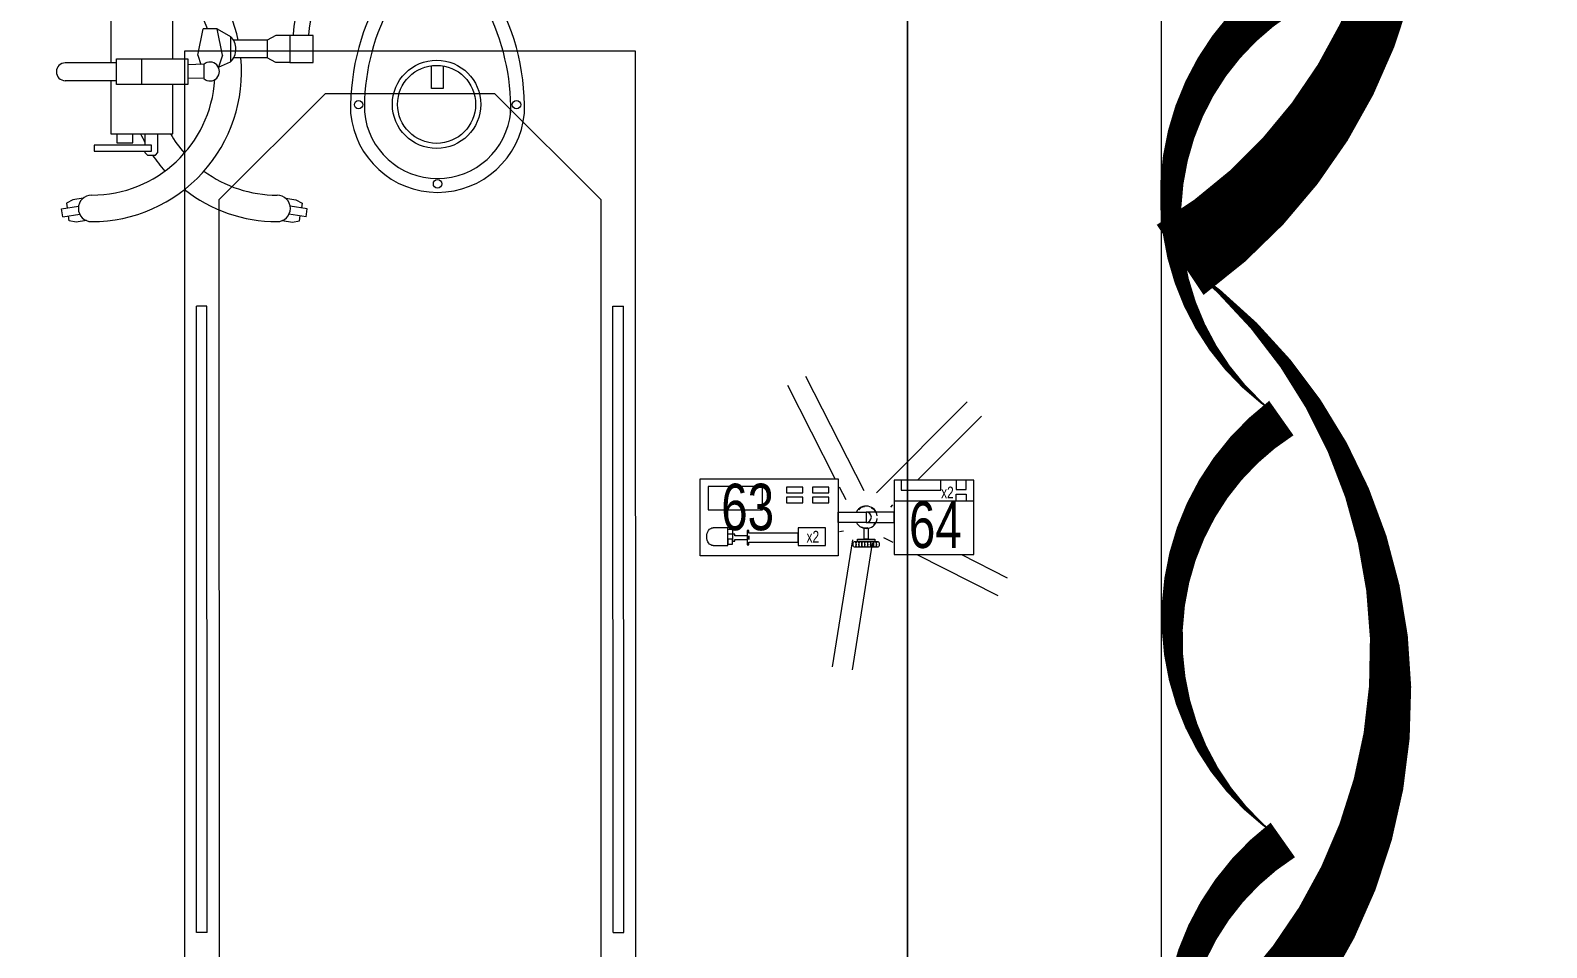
# Model space of a CAD drawing. Header units: metres. Extents: x 75097 to 220695, y -1557923 to -1361206.
# Drawn here: x 110130 to 112987, y -1460090 to -1458362 of the extents above; entities that cross this region are included whole.
import ezdxf

# ---------------------------------------------------------------- set-up
doc = ezdxf.new("R2010")
doc.units = ezdxf.units.M
doc.layers.get('0').update_dxf_attribs({"lineweight": 0})
for name, color, linetype, lineweight in [('A-100 - Copy$0$Medical Equipment and Furniture', 8, 'Continuous', 0), ('A-100 - Copy$0$Medical Equipment and Furniture1', 8, 'Continuous', 5), ('A-100 - Copy$0$Medical Equipment and Furniture2', 8, 'Continuous', 13)]:
    doc.layers.add(name, color=color, linetype=linetype, lineweight=lineweight)
doc.layers.add('E-POWR', color=7, linetype='Continuous', lineweight=9, true_color=0x4e7e3e)
doc.layers.add('REV 01', color=7, linetype='Continuous', lineweight=0, true_color=0xe41b4d)
doc.styles.add('A-100 - Copy$0$X3G_ENTITY_257CFD', font='swisscl.ttf', dxfattribs={"height": 200})

# ---------------------------------------------------------------- blocks, each defined once
blk = doc.blocks.new('A-100 - Copy$0$HF16786E-P')
at = {"layer": 'A-100 - Copy$0$Medical Equipment and Furniture1'}
for p, q in [((0, 0.425), (-2.14, 0.425)), ((-2.14, 0.425), (-2.14, -0.425)), ((-0.48, 0.4025), (-1.66, 0.4025)), ((-1.66, 0.3825), (-1.66, 0.4025)), ((-0.48, 0.3825), (-0.48, 0.4025)), ((-0.48, 0.3825), (-1.66, 0.3825)), ((-1.86, 0.36), (-2.06, 0.16)), ((-0.28, 0.36), (-1.86, 0.36)), ((-2.06, 0.16), (-2.06, -0.16)), ((-2.06, -0.16), (-1.86, -0.36)), ((-1.86, -0.36), (-0.28, -0.36)), ((-0.48, -0.3825), (-1.66, -0.3825)), ((-1.66, -0.3825), (-1.66, -0.4025)), ((-0.48, -0.3825), (-0.48, -0.4025)), ((-2.14, -0.425), (0, -0.425)), ((-0.48, -0.4025), (-1.66, -0.4025))]:
    blk.add_line(p, q, dxfattribs=at)
for points in [[(-0.48, 0.3825), (-0.48, 0.3825), (-0.48, 0.3825), (-0.48, 0.3825), (-0.48, 0.3825), (-0.48, 0.3825), (-0.48, 0.3825), (-0.48, 0.3825), (-0.48, 0.3825), (-0.48, 0.3825), (-0.48, 0.3825), (-0.48, 0.3825), (-0.48, 0.3825), (-0.48, 0.3825), (-0.48, 0.3825), (-0.48, 0.3825), (-0.48, 0.3825), (-0.48, 0.3825), (-0.48, 0.3825), (-0.48, 0.3825), (-0.48, 0.3825), (-0.48, 0.3825), (-0.48, 0.3825), (-0.48, 0.3825), (-0.48, 0.3825), (-0.48, 0.3825), (-0.48, 0.3825), (-0.48, 0.3825), (-0.48, 0.3825), (-0.48, 0.3825), (-0.48, 0.3825), (-0.48, 0.3825), (-0.48, 0.3825), (-0.48, 0.3825), (-0.48, 0.3825), (-0.48, 0.3825), (-0.48, 0.3825), (-0.48, 0.3825), (-0.48, 0.3825), (-0.48, 0.3825), (-0.48, 0.3825), (-0.48, 0.3825), (-0.48, 0.3825), (-0.48, 0.3825), (-0.48, 0.3825), (-0.48, 0.3825), (-0.48, 0.3825), (-0.48, 0.3825), (-0.48, 0.3825), (-0.48, 0.3825), (-0.48, 0.3825), (-0.48, 0.3825), (-0.48, 0.3825), (-0.48, 0.3825), (-0.48, 0.3825), (-0.48, 0.3825), (-0.48, 0.3825), (-0.48, 0.3825), (-0.48, 0.3825), (-0.48, 0.3825), (-0.48, 0.3825), (-0.48, 0.3825), (-0.48, 0.3825), (-0.48, 0.3825), (-0.48, 0.3825), (-0.48, 0.3825), (-0.48, 0.3825), (-0.48, 0.3825), (-0.48, 0.3825), (-0.48, 0.3825), (-0.48, 0.3825), (-0.48, 0.3825), (-0.48, 0.3825), (-0.48, 0.3825), (-0.48, 0.3825), (-0.48, 0.3825), (-0.48, 0.3825), (-0.48, 0.3825), (-0.48, 0.3825), (-0.48, 0.3825), (-0.48, 0.3825), (-0.48, 0.3825), (-0.48, 0.3825), (-0.48, 0.3825), (-0.48, 0.3825), (-0.48, 0.3825), (-0.48, 0.3825), (-0.48, 0.3825), (-0.48, 0.3825), (-0.48, 0.3825), (-0.48, 0.3825), (-0.48, 0.3825), (-0.48, 0.3825), (-0.48, 0.3825), (-0.48, 0.3825), (-0.48, 0.3825), (-0.48, 0.3825), (-0.48, 0.3825), (-0.48, 0.3825), (-0.48, 0.3825), (-0.48, 0.3825), (-0.48, 0.3825), (-0.48, 0.3825), (-0.48, 0.3825), (-0.48, 0.3825), (-0.48, 0.3825), (-0.48, 0.3825), (-0.48, 0.3825), (-0.48, 0.3825), (-0.48, 0.3825), (-0.48, 0.3825), (-0.48, 0.3825), (-0.48, 0.3825), (-0.48, 0.3825), (-0.48, 0.3825), (-0.48, 0.3825), (-0.48, 0.3825), (-0.48, 0.3825), (-0.48, 0.3825), (-0.48, 0.3825), (-0.48, 0.3825), (-0.48, 0.3825), (-0.48, 0.3825), (-0.48, 0.3825), (-0.48, 0.3825), (-0.48, 0.3825), (-0.48, 0.3825), (-0.48, 0.3825), (-0.48, 0.3825), (-0.48, 0.3825), (-0.48, 0.3825), (-0.48, 0.3825), (-0.48, 0.3825), (-0.48, 0.3825), (-0.48, 0.3825), (-0.48, 0.3825), (-0.48, 0.3825), (-0.48, 0.3825), (-0.48, 0.3825), (-0.48, 0.3825), (-0.48, 0.3825), (-0.48, 0.3825), (-0.48, 0.3825), (-0.48, 0.3825), (-0.48, 0.3825), (-0.48, 0.3825), (-0.48, 0.3825), (-0.48, 0.3825), (-0.48, 0.3825), (-0.48, 0.3825), (-0.48, 0.3825), (-0.48, 0.3825), (-0.48, 0.3825), (-0.48, 0.3825), (-0.48, 0.3825), (-0.48, 0.3825), (-0.48, 0.3825), (-0.48, 0.3825), (-0.48, 0.3825), (-0.48, 0.3825), (-0.48, 0.3825), (-0.48, 0.3825), (-0.48, 0.3825), (-0.48, 0.3825), (-0.48, 0.3825), (-0.48, 0.3825), (-0.48, 0.3825), (-0.48, 0.3825), (-0.48, 0.3825), (-0.48, 0.3825), (-0.48, 0.3825), (-0.48, 0.3825), (-0.48, 0.3825), (-0.48, 0.3825), (-0.48, 0.3825), (-0.48, 0.3825), (-0.48, 0.3825), (-0.48, 0.3825), (-0.48, 0.3825), (-0.48, 0.3825), (-0.48, 0.3825), (-0.48, 0.3825), (-0.48, 0.3825), (-0.48, 0.3825), (-0.48, 0.3825), (-0.48, 0.3825), (-0.48, 0.3825), (-0.48, 0.3825), (-0.48, 0.3825), (-0.48, 0.3825), (-0.48, 0.3825), (-0.48, 0.3825), (-0.48, 0.3825), (-0.48, 0.3825), (-0.48, 0.3825), (-0.48, 0.3825), (-0.48, 0.3825), (-0.48, 0.3825), (-0.48, 0.3825), (-0.48, 0.3825), (-0.48, 0.3825), (-0.48, 0.3825), (-0.48, 0.3825), (-0.48, 0.3825), (-0.48, 0.3825), (-0.48, 0.3825), (-0.48, 0.3825), (-0.48, 0.3825), (-0.48, 0.3825), (-0.48, 0.3825), (-0.48, 0.3825), (-0.48, 0.3825), (-0.48, 0.3825), (-0.48, 0.3825), (-0.48, 0.3825), (-0.48, 0.3825), (-0.48, 0.3825), (-0.48, 0.3825), (-0.48, 0.3825)], [(-0.48, 0.3825), (-0.48, 0.3825), (-0.48, 0.3825), (-0.48, 0.3825), (-0.48, 0.3825), (-0.48, 0.3825), (-0.48, 0.3825), (-0.48, 0.3825), (-0.48, 0.3825), (-0.48, 0.3825), (-0.48, 0.3825), (-0.48, 0.3825), (-0.48, 0.3825), (-0.48, 0.3825), (-0.48, 0.3825), (-0.48, 0.3825), (-0.48, 0.3825), (-0.48, 0.3825), (-0.48, 0.3825), (-0.48, 0.3825), (-0.48, 0.3825), (-0.48, 0.3825), (-0.48, 0.3825), (-0.48, 0.3825), (-0.48, 0.3825), (-0.48, 0.3825), (-0.48, 0.3825), (-0.48, 0.3825), (-0.48, 0.3825), (-0.48, 0.3825), (-0.48, 0.3825), (-0.48, 0.3825), (-0.48, 0.3825), (-0.48, 0.3825), (-0.48, 0.3825), (-0.48, 0.3825), (-0.48, 0.3825), (-0.48, 0.3825), (-0.48, 0.3825), (-0.48, 0.3825), (-0.48, 0.3825), (-0.48, 0.3825), (-0.48, 0.3825), (-0.48, 0.3825), (-0.48, 0.3825), (-0.48, 0.3825), (-0.48, 0.3825), (-0.48, 0.3825), (-0.48, 0.3825), (-0.48, 0.3825), (-0.48, 0.3825), (-0.48, 0.3825), (-0.48, 0.3825), (-0.48, 0.3825), (-0.48, 0.3825), (-0.48, 0.3825), (-0.48, 0.3825), (-0.48, 0.3825), (-0.48, 0.3825), (-0.48, 0.3825), (-0.48, 0.3825), (-0.48, 0.3825), (-0.48, 0.3825), (-0.48, 0.3825), (-0.48, 0.3825), (-0.48, 0.3825), (-0.48, 0.3825), (-0.48, 0.3825), (-0.48, 0.3825), (-0.48, 0.3825), (-0.48, 0.3825), (-0.48, 0.3825), (-0.48, 0.3825), (-0.48, 0.3825), (-0.48, 0.3825), (-0.48, 0.3825), (-0.48, 0.3825), (-0.48, 0.3825), (-0.48, 0.3825), (-0.48, 0.3825), (-0.48, 0.3825), (-0.48, 0.3825), (-0.48, 0.3825), (-0.48, 0.3825), (-0.48, 0.3825), (-0.48, 0.3825), (-0.48, 0.3825), (-0.48, 0.3825), (-0.48, 0.3825), (-0.48, 0.3825), (-0.48, 0.3825), (-0.48, 0.3825), (-0.48, 0.3825), (-0.48, 0.3825), (-0.48, 0.3825), (-0.48, 0.3825), (-0.48, 0.3825), (-0.48, 0.3825), (-0.48, 0.3825), (-0.48, 0.3825), (-0.48, 0.3825), (-0.48, 0.3825), (-0.48, 0.3825), (-0.48, 0.3825), (-0.48, 0.3825), (-0.48, 0.3825), (-0.48, 0.3825), (-0.48, 0.3825), (-0.48, 0.3825), (-0.48, 0.3825), (-0.48, 0.3825), (-0.48, 0.3825), (-0.48, 0.3825), (-0.48, 0.3825), (-0.48, 0.3825), (-0.48, 0.3825), (-0.48, 0.3825), (-0.48, 0.3825), (-0.48, 0.3825), (-0.48, 0.3825), (-0.48, 0.3825), (-0.48, 0.3825), (-0.48, 0.3825), (-0.48, 0.3825), (-0.48, 0.3825), (-0.48, 0.3825), (-0.48, 0.3825), (-0.48, 0.3825), (-0.48, 0.3825), (-0.48, 0.3825), (-0.48, 0.3825), (-0.48, 0.3825), (-0.48, 0.3825), (-0.48, 0.3825), (-0.48, 0.3825), (-0.48, 0.3825), (-0.48, 0.3825), (-0.48, 0.3825), (-0.48, 0.3825), (-0.48, 0.3825), (-0.48, 0.3825), (-0.48, 0.3825), (-0.48, 0.3825), (-0.48, 0.3825), (-0.48, 0.3825), (-0.48, 0.3825), (-0.48, 0.3825), (-0.48, 0.3825), (-0.48, 0.3825), (-0.48, 0.3825), (-0.48, 0.3825), (-0.48, 0.3825), (-0.48, 0.3825), (-0.48, 0.3825), (-0.48, 0.3825), (-0.48, 0.3825), (-0.48, 0.3825), (-0.48, 0.3825), (-0.48, 0.3825), (-0.48, 0.3825), (-0.48, 0.3825), (-0.48, 0.3825), (-0.48, 0.3825), (-0.48, 0.3825), (-0.48, 0.3825), (-0.48, 0.3825), (-0.48, 0.3825), (-0.48, 0.3825), (-0.48, 0.3825), (-0.48, 0.3825), (-0.48, 0.3825), (-0.48, 0.3825), (-0.48, 0.3825), (-0.48, 0.3825), (-0.48, 0.3825), (-0.48, 0.3825), (-0.48, 0.3825), (-0.48, 0.3825), (-0.48, 0.3825), (-0.48, 0.3825), (-0.48, 0.3825), (-0.48, 0.3825), (-0.48, 0.3825), (-0.48, 0.3825), (-0.48, 0.3825), (-0.48, 0.3825), (-0.48, 0.3825), (-0.48, 0.3825), (-0.48, 0.3825), (-0.48, 0.3825), (-0.48, 0.3825), (-0.48, 0.3825), (-0.48, 0.3825), (-0.48, 0.3825), (-0.48, 0.3825), (-0.48, 0.3825), (-0.48, 0.3825), (-0.48, 0.3825), (-0.48, 0.3825), (-0.48, 0.3825), (-0.48, 0.3825), (-0.48, 0.3825), (-0.48, 0.3825), (-0.48, 0.3825), (-0.48, 0.3825), (-0.48, 0.3825), (-0.48, 0.3825), (-0.48, 0.3825), (-0.48, 0.3825), (-0.48, 0.3825), (-0.48, 0.3825), (-0.48, 0.3825), (-0.48, 0.3825), (-0.48, 0.3825)], [(-0.48, 0.3825), (-0.48, 0.3825), (-0.48, 0.3825), (-0.48, 0.3825), (-0.48, 0.3825), (-0.48, 0.3825), (-0.48, 0.3825), (-0.48, 0.3825), (-0.48, 0.3825), (-0.48, 0.3825), (-0.48, 0.3825), (-0.48, 0.3825), (-0.48, 0.3825), (-0.48, 0.3825), (-0.48, 0.3825), (-0.48, 0.3825), (-0.48, 0.3825), (-0.48, 0.3825), (-0.48, 0.3825), (-0.48, 0.3825), (-0.48, 0.3825), (-0.48, 0.3825), (-0.48, 0.3825), (-0.48, 0.3825), (-0.48, 0.3825), (-0.48, 0.3825), (-0.48, 0.3825), (-0.48, 0.3825), (-0.48, 0.3825), (-0.48, 0.3825), (-0.48, 0.3825), (-0.48, 0.3825), (-0.48, 0.3825), (-0.48, 0.3825), (-0.48, 0.3825), (-0.48, 0.3825), (-0.48, 0.3825), (-0.48, 0.3825), (-0.48, 0.3825), (-0.48, 0.3825), (-0.48, 0.3825), (-0.48, 0.3825), (-0.48, 0.3825), (-0.48, 0.3825), (-0.48, 0.3825), (-0.48, 0.3825), (-0.48, 0.3825), (-0.48, 0.3825), (-0.48, 0.3825), (-0.48, 0.3825), (-0.48, 0.3825), (-0.48, 0.3825), (-0.48, 0.3825), (-0.48, 0.3825), (-0.48, 0.3825), (-0.48, 0.3825), (-0.48, 0.3825), (-0.48, 0.3825), (-0.48, 0.3825), (-0.48, 0.3825), (-0.48, 0.3825), (-0.48, 0.3825), (-0.48, 0.3825), (-0.48, 0.3825), (-0.48, 0.3825), (-0.48, 0.3825), (-0.48, 0.3825), (-0.48, 0.3825), (-0.48, 0.3825), (-0.48, 0.3825), (-0.48, 0.3825), (-0.48, 0.3825), (-0.48, 0.3825), (-0.48, 0.3825), (-0.48, 0.3825), (-0.48, 0.3825), (-0.48, 0.3825), (-0.48, 0.3825), (-0.48, 0.3825), (-0.48, 0.3825), (-0.48, 0.3825), (-0.48, 0.3825), (-0.48, 0.3825), (-0.48, 0.3825), (-0.48, 0.3825), (-0.48, 0.3825), (-0.48, 0.3825), (-0.48, 0.3825), (-0.48, 0.3825), (-0.48, 0.3825), (-0.48, 0.3825), (-0.48, 0.3825), (-0.48, 0.3825), (-0.48, 0.3825), (-0.48, 0.3825), (-0.48, 0.3825), (-0.48, 0.3825), (-0.48, 0.3825), (-0.48, 0.3825), (-0.48, 0.3825), (-0.48, 0.3825), (-0.48, 0.3825), (-0.48, 0.3825), (-0.48, 0.3825), (-0.48, 0.3825), (-0.48, 0.3825), (-0.48, 0.3825), (-0.48, 0.3825), (-0.48, 0.3825), (-0.48, 0.3825), (-0.48, 0.3825), (-0.48, 0.3825), (-0.48, 0.3825), (-0.48, 0.3825), (-0.48, 0.3825), (-0.48, 0.3825), (-0.48, 0.3825), (-0.48, 0.3825), (-0.48, 0.3825), (-0.48, 0.3825), (-0.48, 0.3825), (-0.48, 0.3825), (-0.48, 0.3825), (-0.48, 0.3825), (-0.48, 0.3825), (-0.48, 0.3825), (-0.48, 0.3825), (-0.48, 0.3825), (-0.48, 0.3825), (-0.48, 0.3825), (-0.48, 0.3825), (-0.48, 0.3825), (-0.48, 0.3825), (-0.48, 0.3825), (-0.48, 0.3825), (-0.48, 0.3825), (-0.48, 0.3825), (-0.48, 0.3825), (-0.48, 0.3825), (-0.48, 0.3825), (-0.48, 0.3825), (-0.48, 0.3825), (-0.48, 0.3825), (-0.48, 0.3825), (-0.48, 0.3825), (-0.48, 0.3825), (-0.48, 0.3825), (-0.48, 0.3825), (-0.48, 0.3825), (-0.48, 0.3825), (-0.48, 0.3825), (-0.48, 0.3825), (-0.48, 0.3825), (-0.48, 0.3825), (-0.48, 0.3825), (-0.48, 0.3825), (-0.48, 0.3825), (-0.48, 0.3825), (-0.48, 0.3825), (-0.48, 0.3825), (-0.48, 0.3825), (-0.48, 0.3825), (-0.48, 0.3825), (-0.48, 0.3825), (-0.48, 0.3825), (-0.48, 0.3825), (-0.48, 0.3825), (-0.48, 0.3825), (-0.48, 0.3825), (-0.48, 0.3825), (-0.48, 0.3825), (-0.48, 0.3825), (-0.48, 0.3825), (-0.48, 0.3825), (-0.48, 0.3825), (-0.48, 0.3825), (-0.48, 0.3825), (-0.48, 0.3825), (-0.48, 0.3825), (-0.48, 0.3825), (-0.48, 0.3825), (-0.48, 0.3825), (-0.48, 0.3825), (-0.48, 0.3825), (-0.48, 0.3825), (-0.48, 0.3825), (-0.48, 0.3825), (-0.48, 0.3825), (-0.48, 0.3825), (-0.48, 0.3825), (-0.48, 0.3825), (-0.48, 0.3825), (-0.48, 0.3825), (-0.48, 0.3825), (-0.48, 0.3825), (-0.48, 0.3825), (-0.48, 0.3825), (-0.48, 0.3825), (-0.48, 0.3825), (-0.48, 0.3825), (-0.48, 0.3825), (-0.48, 0.3825), (-0.48, 0.3825), (-0.48, 0.3825), (-0.48, 0.3825), (-0.48, 0.3825), (-0.48, 0.3825), (-0.48, 0.3825), (-0.48, 0.3825), (-0.48, 0.3825), (-0.48, 0.3825), (-0.48, 0.3825), (-0.48, 0.3825), (-0.48, 0.3825), (-0.48, 0.3825), (-0.48, 0.3825), (-0.48, 0.3825), (-0.48, 0.3825), (-0.48, 0.3825), (-0.48, 0.3825), (-0.48, 0.3825), (-0.48, 0.3825), (-0.48, 0.3825), (-0.48, 0.3825), (-0.48, 0.3825), (-0.48, 0.3825), (-0.48, 0.3825), (-0.48, 0.3825), (-0.48, 0.3825), (-0.48, 0.3825), (-0.48, 0.3825), (-0.48, 0.3825), (-0.48, 0.3825), (-0.48, 0.3825), (-0.48, 0.3825), (-0.48, 0.3825), (-0.48, 0.3825), (-0.48, 0.3825), (-0.48, 0.3825), (-0.48, 0.3825), (-0.48, 0.3825), (-0.48, 0.3825), (-0.48, 0.3825), (-0.48, 0.3825), (-0.48, 0.3825), (-0.48, 0.3825), (-0.48, 0.3825), (-0.48, 0.3825), (-0.48, 0.3825), (-0.48, 0.3825), (-0.48, 0.3825), (-0.48, 0.3825), (-0.48, 0.3825), (-0.48, 0.3825), (-0.48, 0.3825), (-0.48, 0.3825), (-0.48, 0.3825), (-0.48, 0.3825), (-0.48, 0.3825), (-0.48, 0.3825), (-0.48, 0.3825), (-0.48, 0.3825), (-0.48, 0.3825), (-0.48, 0.3825), (-0.48, 0.3825), (-0.48, 0.3825), (-0.48, 0.3825), (-0.48, 0.3825), (-0.48, 0.3825), (-0.48, 0.3825), (-0.48, 0.3825), (-0.48, 0.3825), (-0.48, 0.3825), (-0.48, 0.3825), (-0.48, 0.3825), (-0.48, 0.3825), (-0.48, 0.3825)]]:
    blk.add_lwpolyline(points, close=True, dxfattribs=at)
for points in [[(-0.48, 0.3825), (-0.48, 0.3825), (-0.48, 0.3825), (-0.48, 0.3825), (-0.48, 0.3825), (-0.48, 0.3825), (-0.48, 0.3825), (-0.48, 0.3825)], [(-0.48, 0.3825), (-0.48, 0.3825), (-0.48, 0.3825), (-0.48, 0.3825), (-0.48, 0.3825), (-0.48, 0.3825), (-0.48, 0.3825), (-0.48, 0.3825), (-0.48, 0.3825), (-0.48, 0.3825), (-0.48, 0.3825), (-0.48, 0.3825), (-0.48, 0.3825), (-0.48, 0.3825), (-0.48, 0.3825), (-0.48, 0.3825), (-0.48, 0.3825), (-0.48, 0.3825), (-0.48, 0.3825), (-0.48, 0.3825), (-0.48, 0.3825), (-0.48, 0.3825), (-0.48, 0.3825), (-0.48, 0.3825), (-0.48, 0.3825), (-0.48, 0.3825), (-0.48, 0.3825), (-0.48, 0.3825), (-0.48, 0.3825), (-0.48, 0.3825), (-0.48, 0.3825), (-0.48, 0.3825), (-0.48, 0.3825), (-0.48, 0.3825), (-0.48, 0.3825), (-0.48, 0.3825), (-0.48, 0.3825), (-0.48, 0.3825), (-0.48, 0.3825), (-0.48, 0.3825), (-0.48, 0.3825), (-0.48, 0.3825), (-0.48, 0.3825), (-0.48, 0.3825), (-0.48, 0.3825), (-0.48, 0.3825), (-0.48, 0.3825), (-0.48, 0.3825), (-0.48, 0.3825), (-0.48, 0.3825), (-0.48, 0.3825), (-0.48, 0.3825), (-0.48, 0.3825), (-0.48, 0.3825), (-0.48, 0.3825), (-0.48, 0.3825), (-0.48, 0.3825), (-0.48, 0.3825), (-0.48, 0.3825), (-0.48, 0.3825), (-0.48, 0.3825), (-0.48, 0.3825), (-0.48, 0.3825), (-0.48, 0.3825), (-0.48, 0.3825), (-0.48, 0.3825), (-0.48, 0.3825), (-0.48, 0.3825), (-0.48, 0.3825), (-0.48, 0.3825), (-0.48, 0.3825), (-0.48, 0.3825), (-0.48, 0.3825), (-0.48, 0.3825), (-0.48, 0.3825), (-0.48, 0.3825), (-0.48, 0.3825), (-0.48, 0.3825), (-0.48, 0.3825), (-0.48, 0.3825), (-0.48, 0.3825), (-0.48, 0.3825), (-0.48, 0.3825), (-0.48, 0.3825), (-0.48, 0.3825), (-0.48, 0.3825), (-0.48, 0.3825), (-0.48, 0.3825), (-0.48, 0.3825), (-0.48, 0.3825), (-0.48, 0.3825), (-0.48, 0.3825), (-0.48, 0.3825), (-0.48, 0.3825), (-0.48, 0.3825), (-0.48, 0.3825), (-0.48, 0.3825), (-0.48, 0.3825), (-0.48, 0.3825), (-0.48, 0.3825), (-0.48, 0.3825), (-0.48, 0.3825), (-0.48, 0.3825), (-0.48, 0.3825), (-0.48, 0.3825), (-0.48, 0.3825), (-0.48, 0.3825), (-0.48, 0.3825), (-0.48, 0.3825), (-0.48, 0.3825), (-0.48, 0.3825)], [(-0.48, 0.3825), (-0.48, 0.3825), (-0.48, 0.3825), (-0.48, 0.3825), (-0.48, 0.3825), (-0.48, 0.3825), (-0.48, 0.3825), (-0.48, 0.3825), (-0.48, 0.3825), (-0.48, 0.3825), (-0.48, 0.3825), (-0.48, 0.3825), (-0.48, 0.3825), (-0.48, 0.3825), (-0.48, 0.3825), (-0.48, 0.3825), (-0.48, 0.3825)], [(-0.48, 0.3825), (-0.48, 0.3825), (-0.48, 0.3825), (-0.48, 0.3825), (-0.48, 0.3825), (-0.48, 0.3825), (-0.48, 0.3825)], [(-0.48, 0.3825), (-0.48, 0.3825), (-0.48, 0.3825), (-0.48, 0.3825), (-0.48, 0.3825), (-0.48, 0.3825), (-0.48, 0.3825), (-0.48, 0.3825), (-0.48, 0.3825), (-0.48, 0.3825), (-0.48, 0.3825), (-0.48, 0.3825)], [(-0.48, 0.3825), (-0.48, 0.3825), (-0.48, 0.3825), (-0.48, 0.3825), (-0.48, 0.3825), (-0.48, 0.3825), (-0.48, 0.3825), (-0.48, 0.3825), (-0.48, 0.3825), (-0.48, 0.3825), (-0.48, 0.3825), (-0.48, 0.3825), (-0.48, 0.3825), (-0.48, 0.3825), (-0.48, 0.3825), (-0.48, 0.3825), (-0.48, 0.3825), (-0.48, 0.3825), (-0.48, 0.3825), (-0.48, 0.3825), (-0.48, 0.3825), (-0.48, 0.3825), (-0.48, 0.3825), (-0.48, 0.3825), (-0.48, 0.3825), (-0.48, 0.3825), (-0.48, 0.3825), (-0.48, 0.3825), (-0.48, 0.3825), (-0.48, 0.3825), (-0.48, 0.3825), (-0.48, 0.3825), (-0.48, 0.3825), (-0.48, 0.3825), (-0.48, 0.3825), (-0.48, 0.3825), (-0.48, 0.3825), (-0.48, 0.3825), (-0.48, 0.3825), (-0.48, 0.3825), (-0.48, 0.3825), (-0.48, 0.3825), (-0.48, 0.3825), (-0.48, 0.3825), (-0.48, 0.3825), (-0.48, 0.3825), (-0.48, 0.3825), (-0.48, 0.3825), (-0.48, 0.3825), (-0.48, 0.3825), (-0.48, 0.3825), (-0.48, 0.3825), (-0.48, 0.3825), (-0.48, 0.3825), (-0.48, 0.3825), (-0.48, 0.3825), (-0.48, 0.3825), (-0.48, 0.3825), (-0.48, 0.3825), (-0.48, 0.3825), (-0.48, 0.3825), (-0.48, 0.3825), (-0.48, 0.3825), (-0.48, 0.3825), (-0.48, 0.3825), (-0.48, 0.3825), (-0.48, 0.3825), (-0.48, 0.3825), (-0.48, 0.3825), (-0.48, 0.3825), (-0.48, 0.3825), (-0.48, 0.3825), (-0.48, 0.3825), (-0.48, 0.3825), (-0.48, 0.3825), (-0.48, 0.3825), (-0.48, 0.3825), (-0.48, 0.3825), (-0.48, 0.3825), (-0.48, 0.3825), (-0.48, 0.3825), (-0.48, 0.3825), (-0.48, 0.3825), (-0.48, 0.3825), (-0.48, 0.3825), (-0.48, 0.3825), (-0.48, 0.3825), (-0.48, 0.3825), (-0.48, 0.3825)], [(-0.48, 0.3825), (-0.48, 0.3825), (-0.48, 0.3825), (-0.48, 0.3825), (-0.48, 0.3825), (-0.48, 0.3825), (-0.48, 0.3825), (-0.48, 0.3825), (-0.48, 0.3825), (-0.48, 0.3825), (-0.48, 0.3825), (-0.48, 0.3825), (-0.48, 0.3825), (-0.48, 0.3825), (-0.48, 0.3825), (-0.48, 0.3825), (-0.48, 0.3825), (-0.48, 0.3825), (-0.48, 0.3825), (-0.48, 0.3825), (-0.48, 0.3825), (-0.48, 0.3825), (-0.48, 0.3825), (-0.48, 0.3825), (-0.48, 0.3825), (-0.48, 0.3825), (-0.48, 0.3825), (-0.48, 0.3825), (-0.48, 0.3825), (-0.48, 0.3825), (-0.48, 0.3825), (-0.48, 0.3825), (-0.48, 0.3825), (-0.48, 0.3825), (-0.48, 0.3825), (-0.48, 0.3825), (-0.48, 0.3825), (-0.48, 0.3825), (-0.48, 0.3825), (-0.48, 0.3825), (-0.48, 0.3825), (-0.48, 0.3825), (-0.48, 0.3825), (-0.48, 0.3825), (-0.48, 0.3825), (-0.48, 0.3825), (-0.48, 0.3825), (-0.48, 0.3825), (-0.48, 0.3825), (-0.48, 0.3825), (-0.48, 0.3825), (-0.48, 0.3825), (-0.48, 0.3825), (-0.48, 0.3825)], [(-0.48, 0.3825), (-0.48, 0.3825), (-0.48, 0.3825), (-0.48, 0.3825), (-0.48, 0.3825), (-0.48, 0.3825), (-0.48, 0.3825), (-0.48, 0.3825), (-0.48, 0.3825), (-0.48, 0.3825)], [(-0.48, 0.3825), (-0.48, 0.3825), (-0.48, 0.3825), (-0.48, 0.3825), (-0.48, 0.3825), (-0.48, 0.3825), (-0.48, 0.3825), (-0.48, 0.3825), (-0.48, 0.3825), (-0.48, 0.3825)], [(-0.48, 0.3825), (-0.48, 0.3825), (-0.48, 0.3825), (-0.48, 0.3825), (-0.48, 0.3825), (-0.48, 0.3825), (-0.48, 0.3825), (-0.48, 0.3825), (-0.48, 0.3825), (-0.48, 0.3825), (-0.48, 0.3825), (-0.48, 0.3825), (-0.48, 0.3825), (-0.48, 0.3825), (-0.48, 0.3825)], [(-0.48, 0.3825), (-0.48, 0.3825), (-0.48, 0.3825), (-0.48, 0.3825), (-0.48, 0.3825), (-0.48, 0.3825), (-0.48, 0.3825), (-0.48, 0.3825), (-0.48, 0.3825), (-0.48, 0.3825)], [(-0.48, 0.3825), (-0.48, 0.3825), (-0.48, 0.3825), (-0.48, 0.3825), (-0.48, 0.3825), (-0.48, 0.3825), (-0.48, 0.3825)], [(-0.48, 0.3825), (-0.48, 0.3825), (-0.48, 0.3825), (-0.48, 0.3825), (-0.48, 0.3825), (-0.48, 0.3825), (-0.48, 0.3825), (-0.48, 0.3825), (-0.48, 0.3825), (-0.48, 0.3825)], [(-0.48, 0.3825), (-0.48, 0.3825), (-0.48, 0.3825), (-0.48, 0.3825), (-0.48, 0.3825), (-0.48, 0.3825), (-0.48, 0.3825), (-0.48, 0.3825), (-0.48, 0.3825), (-0.48, 0.3825), (-0.48, 0.3825), (-0.48, 0.3825), (-0.48, 0.3825), (-0.48, 0.3825), (-0.48, 0.3825), (-0.48, 0.3825), (-0.48, 0.3825), (-0.48, 0.3825)], [(-0.48, 0.3825), (-0.48, 0.3825), (-0.48, 0.3825), (-0.48, 0.3825), (-0.48, 0.3825), (-0.48, 0.3825), (-0.48, 0.3825), (-0.48, 0.3825), (-0.48, 0.3825)]]:
    blk.add_lwpolyline(points, dxfattribs=at)
blk = doc.blocks.new('A-100 - Copy$0$mobile light')
at = {"layer": 'A-100 - Copy$0$Medical Equipment and Furniture1'}
for p, q in [((1882.58, -498.29), (1882.35, -499.8)), ((1882.35, -499.8), (1885.55, -500.28)), ((1882.58, -498.29), (1885.78, -498.78)), ((1883.28, -500.85), (1883.42, -499.96)), ((1883.78, -497.56), (1883.65, -498.45)), ((1885.1, -497.29), (1883.78, -497.56)), ((1887.04, -497.59), (1885.1, -497.29)), ((1923.94, -497.59), (1925.88, -497.29)), ((1928.41, -498.29), (1925.2, -498.78)), ((1928.63, -499.8), (1925.43, -500.28)), ((1925.88, -497.29), (1927.2, -497.56)), ((1927.2, -497.56), (1927.33, -498.45)), ((1927.7, -500.85), (1927.56, -499.96)), ((1928.41, -498.29), (1928.63, -499.8)), ((1884.47, -501.5), (1883.28, -500.85)), ((1886.4, -501.79), (1884.47, -501.5)), ((1924.58, -501.79), (1926.52, -501.5)), ((1926.52, -501.5), (1927.7, -500.85)), ((1947.59, -502.62), (1941.09, -502.62)), ((1948.76, -501.94), (1947.59, -502.62)), ((1947.59, -502.62), (1947.59, -505.45)), ((1948.15, -506.5), (1952.41, -502.55)), ((1953.47, -501.94), (1948.76, -501.94)), ((1958.23, -506.5), (1953.47, -501.94)), ((1947.59, -505.45), (1941.09, -505.45)), ((1947.59, -505.45), (1948.15, -506.5)), ((1946.6, -512.08), (1948.15, -506.5)), ((1958.23, -506.5), (1948.15, -506.5)), ((1959.78, -512.08), (1958.23, -506.5)), ((1963.08, -509.67), (1943.3, -509.67)), ((1959.78, -512.08), (1946.6, -512.08)), ((1908.01, -522.53), (1909, -517.55)), ((1911.69, -517.55), (1909, -517.55)), ((1912.69, -522.53), (1911.69, -517.55)), ((1911.69, -517.55), (1914.17, -518.99)), ((1914.17, -518.99), (1914.17, -523.77)), ((1921.08, -519.69), (1914.74, -519.69)), ((1922.73, -518.8), (1921.08, -519.69)), ((1921.08, -519.69), (1921.08, -523.01)), ((1921.08, -519.69), (1921.08, -523.01)), ((1925.38, -518.8), (1922.73, -518.8)), ((1908.01, -522.53), (1908.62, -524.28)), ((1912.69, -522.53), (1911.9, -524.78)), ((1892.68, -523.97), (1883.05, -523.97)), ((1892.68, -528.06), (1892.68, -523.24)), ((1892.68, -523.24), (1906.16, -523.24)), ((1897.5, -528.06), (1897.5, -523.24)), ((1906.16, -523.24), (1906.16, -528.06)), ((1909.15, -524.25), (1906.16, -524.32)), ((1909.15, -524.25), (1909.15, -526.94)), ((1911.9, -524.78), (1914.17, -523.77)), ((1921.08, -523.01), (1914.77, -523.01)), ((1922.73, -523.93), (1921.08, -523.04)), ((1925.38, -523.93), (1922.73, -523.93)), ((1892.68, -527.34), (1883.05, -527.34)), ((1906.16, -528.06), (1892.68, -528.06)), ((1909.15, -526.94), (1906.16, -526.87)), ((1882.35, -551.47), (1885.55, -550.99)), ((1884.47, -549.77), (1883.28, -550.42)), ((1883.28, -550.42), (1883.42, -551.31)), ((1886.4, -549.48), (1884.47, -549.77)), ((1924.58, -549.48), (1926.52, -549.77)), ((1928.63, -551.47), (1925.43, -550.99)), ((1926.52, -549.77), (1927.7, -550.42)), ((1927.7, -550.42), (1927.56, -551.31)), ((1882.58, -552.98), (1882.35, -551.47)), ((1882.58, -552.98), (1885.78, -552.5)), ((1883.78, -553.71), (1883.65, -552.82)), ((1885.1, -553.98), (1883.78, -553.71)), ((1887.04, -553.69), (1885.1, -553.98)), ((1923.94, -553.69), (1925.88, -553.98)), ((1928.41, -552.98), (1925.2, -552.5)), ((1925.88, -553.98), (1927.2, -553.71)), ((1927.2, -553.71), (1927.33, -552.82)), ((1928.41, -552.98), (1928.63, -551.47))]:
    blk.add_line(p, q, dxfattribs=at)
for points in [[(1903.33, -523.24), (1903.33, -514.02), (1891.61, -514.02), (1891.61, -523.97)], [(1954.27, -524.55), (1954.27, -528.82), (1952.05, -528.82), (1952.05, -524.5)], [(1891.61, -527.34), (1891.61, -537.34), (1903.33, -537.34), (1903.33, -528.06)], [(1892.74, -537.34), (1892.74, -539.04), (1895.76, -539.04), (1895.76, -537.34)], [(1898.05, -537.34), (1898.05, -539.5)], [(1898.05, -540.63), (1898.05, -540.87), (1898.53, -541.35), (1900.02, -541.35), (1900.5, -540.87), (1900.5, -537.34)]]:
    blk.add_lwpolyline(points, dxfattribs=at)
for points in [[(1929.78, -518.8), (1925.38, -518.8), (1925.38, -523.93), (1929.78, -523.93)], [(1899.3, -539.5), (1888.5, -539.5), (1888.5, -540.63), (1899.3, -540.63)]]:
    blk.add_lwpolyline(points, close=True, dxfattribs=at)
for centre, radius in [((1945.96, -511.25), 0.793), ((1960.42, -511.25), 0.793), ((1953.01, -531.79), 8.32), ((1953.01, -531.79), 7.35), ((1938.31, -531.85), 0.793), ((1968.07, -531.85), 0.793), ((1953.19, -546.77), 0.793)]:
    blk.add_circle(centre, radius, dxfattribs=at)
for centre, radius, start, end in [((1888.02, -499.89), 2.5, 90, 270), ((1888.02, -525.64), 28.25, 12.1463, 90), ((1922.96, -525.64), 28.25, 90, 128.2073), ((1922.96, -499.89), 2.5, 270, 90), ((1888.02, -525.64), 23.25, 20.3387, 90), ((1922.96, -525.64), 23.25, 90, 126.3743), ((1942.82, -519.31), 16.86, 97.1293, 177.6115), ((1942.82, -519.31), 13.97, 97.1293, 177.6115), ((1922.96, -525.64), 28.25, 138.4974, 155.7305), ((1922.96, -525.64), 23.25, 138.7224, 150.0382), ((1980.13, -532.49), 43.32, 148.2167, 181.2501), ((1926.25, -532.49), 43.32, 358.7499, 31.7833), ((1980.13, -532.49), 40.72, 152.4092, 181.2501), ((1946.6, -514.96), 2.89, 90, 152.4092), ((1959.78, -514.96), 2.89, 27.5908, 90), ((1926.25, -532.49), 40.72, 358.7499, 27.5908), ((1911.94, -521.38), 3.27, 313.0112, 46.9888), ((1883.05, -525.65), 1.68, 90, 270), ((1888.02, -525.64), 28.25, 270, 5.3386), ((1910.32, -525.6), 1.78, 229.0673, 130.9327), ((1888.02, -525.64), 23.25, 270, 356.3184), ((1953.19, -531.93), 16.44, 185.2361, 354.7639), ((1953.19, -531.93), 13.84, 185.2361, 354.7639), ((1922.96, -525.64), 28.25, 204.483, 208.105), ((1922.96, -525.64), 23.25, 210.2349, 221.2776), ((1922.96, -525.64), 28.25, 213.7985, 221.5026), ((1922.96, -525.64), 23.25, 233.6257, 270), ((1922.96, -525.64), 28.25, 231.7927, 270), ((1888.02, -551.39), 2.5, 90, 270), ((1922.96, -551.39), 2.5, 270, 90)]:
    blk.add_arc(centre, radius, start, end, dxfattribs=at)
blk = doc.blocks.new('A-100 - Copy$0$Syringe')
at = {"layer": 'A-100 - Copy$0$Medical Equipment and Furniture2'}
for points in [[(42.9739, -11.5277), (42.7139, -11.5277), (42.7139, -11.3827), (42.9739, -11.3827), (42.9739, -11.5277)], [(42.7384, -11.5086), (42.7658, -11.5086), (42.7658, -11.475), (42.7384, -11.475)], [(42.8055, -11.4851), (42.8055, -11.48), (42.8023, -11.48), (42.8023, -11.5069), (42.8055, -11.5069), (42.8055, -11.5019)], [(42.8055, -11.5019), (42.8984, -11.5019), (42.8984, -11.4851), (42.8055, -11.4851)], [(42.779, -11.4899), (42.779, -11.487), (42.7748, -11.487), (42.7748, -11.5), (42.779, -11.5), (42.779, -11.497)], [(42.8023, -11.4899), (42.779, -11.4899)], [(42.779, -11.497), (42.8023, -11.497)], [(42.8055, -11.4899), (42.8055, -11.497)], [(42.8055, -11.497), (42.8055, -11.4899)], [(42.8055, -11.497), (42.8055, -11.4899)]]:
    blk.add_lwpolyline(points, dxfattribs=at)
for points in [[(42.8312, -11.3974), (42.7289, -11.3974), (42.7289, -11.4415), (42.8312, -11.4415)], [(42.9073, -11.3985), (42.8765, -11.3985), (42.8765, -11.4091), (42.9073, -11.4091)], [(42.956, -11.3985), (42.9252, -11.3985), (42.9252, -11.4091), (42.956, -11.4091)], [(42.9073, -11.4175), (42.8765, -11.4175), (42.8765, -11.4281), (42.9073, -11.4281)], [(42.956, -11.4175), (42.9252, -11.4175), (42.9252, -11.4281), (42.956, -11.4281)], [(42.7748, -11.487), (42.7658, -11.487), (42.7658, -11.4777), (42.7748, -11.4777)], [(42.9498, -11.475), (42.8984, -11.475), (42.8984, -11.5086), (42.9498, -11.5086)], [(42.7748, -11.4967), (42.7658, -11.4967), (42.7658, -11.5059), (42.7748, -11.5059)]]:
    blk.add_lwpolyline(points, close=True, dxfattribs=at)
at = {"layer": 'A-100 - Copy$0$Medical Equipment and Furniture2', "extrusion": (0, 0, -1)}
blk.add_ellipse((42.7384, -11.4918), major_axis=(0, 0.0168), ratio=0.733735, start_param=3.141593, end_param=6.283185, dxfattribs=at)
blk = doc.blocks.new('A-100 - Copy$0$Infusion')
at = {"layer": 'A-100 - Copy$0$Medical Equipment and Furniture2'}
for points in [[(43.0793, -11.3852), (43.0793, -11.5252), (43.2293, -11.5252), (43.2293, -11.3852), (43.0793, -11.3852)], [(43.1962, -11.4242), (43.1962, -11.4114), (43.215, -11.4114), (43.215, -11.4242)]]:
    blk.add_lwpolyline(points, dxfattribs=at)
for points in [[(43.0793, -11.3852), (43.0793, -11.4242), (43.2293, -11.4242), (43.2293, -11.3852)], [(43.0927, -11.3852), (43.0927, -11.404), (43.1673, -11.404), (43.1673, -11.3852)], [(43.1962, -11.3852), (43.1962, -11.4027), (43.215, -11.4027), (43.215, -11.3852)]]:
    blk.add_lwpolyline(points, close=True, dxfattribs=at)
blk = doc.blocks.new('A-100 - Copy$0$Infusion Syringe')
at = {"layer": 'A-100 - Copy$0$Medical Equipment and Furniture1'}
for p, q in [((43.0225, -11.4053), (42.9127, -11.1899)), ((42.9683, -11.3827), (42.8788, -11.2071)), ((43.0459, -11.409), (43.2169, -11.238)), ((43.1234, -11.3852), (43.2437, -11.2649)), ((42.9886, -11.4225), (42.9765, -11.3988)), ((42.9753, -11.4431), (42.9739, -11.4433)), ((43.0124, -11.4411), (43.017, -11.4365)), ((43.0234, -11.4354), (43.017, -11.4365)), ((43.0357, -11.4374), (43.0414, -11.4403)), ((43.0444, -11.4461), (43.0414, -11.4403)), ((43.0728, -11.4359), (43.0766, -11.432)), ((42.9838, -11.4812), (42.9765, -11.4824)), ((43.0175, -11.473), (43.0233, -11.476)), ((43.0297, -11.4749), (43.0233, -11.476)), ((43.0407, -11.4693), (43.0453, -11.4647)), ((43.0463, -11.4583), (43.0453, -11.4647)), ((43.0791, -11.4595), (43.0793, -11.4596)), ((43.0006, -11.498), (42.9627, -11.7368)), ((43.0381, -11.5039), (43.0003, -11.7427)), ((43.0592, -11.4932), (43.0766, -11.502)), ((43.1221, -11.5252), (43.2746, -11.6029)), ((43.2058, -11.5252), (43.2919, -11.5691))]:
    blk.add_line(p, q, dxfattribs=at)
for points in [[(43.0266, -11.4455), (43.0266, -11.4649), (42.9739, -11.4649), (42.9739, -11.4455)], [(43.0266, -11.4455), (43.0266, -11.4649), (43.0793, -11.4649), (43.0793, -11.4455)], [(43.043, -11.4963), (43.043, -11.5009), (43.0102, -11.5009), (43.0102, -11.4963)]]:
    blk.add_lwpolyline(points, close=True, dxfattribs=at)
for points in [[(43.0302, -11.4759), (43.0302, -11.4963), (43.0229, -11.4963), (43.0229, -11.4759)], [(43.0046, -11.5009), (43.0485, -11.5009)], [(43.0485, -11.5116), (43.0046, -11.5116)]]:
    blk.add_lwpolyline(points, dxfattribs=at)
for radius, start, end in [(0.021, 6.8276, 152.4616), (0.00972, 270, 90), (0.021, 207.5384, 353.1724)]:
    blk.add_arc((43.0266, -11.4552), radius, start, end, dxfattribs=at)
for centre in [(43.0046, -11.5062), (43.0101, -11.5062), (43.0156, -11.5062), (43.0211, -11.5062), (43.0266, -11.5062), (43.0321, -11.5062), (43.0375, -11.5062), (43.043, -11.5062), (43.0485, -11.5062)]:
    blk.add_ellipse(centre, major_axis=(0, -0.00537), ratio=0.510594, start_param=3.141593, end_param=9.424778, dxfattribs=at)
for name in ['A-100 - Copy$0$Syringe', 'A-100 - Copy$0$Infusion']:
    blk.add_blockref(name, (0, 0), dxfattribs=at)
blk = doc.blocks.new('A-100 - Copy')
at = {"layer": 'A-100 - Copy$0$Medical Equipment and Furniture'}
blk.add_line((112260.3, -1458322.7, 2.4), (112260.3, -1460822.7, 2.4), dxfattribs=at)
blk.add_line((112260.3, -1458322.7, 2.4), (112260.3, -1460822.7, 2.4), dxfattribs=at)
for name, p, xscale, yscale, zscale in [('A-100 - Copy$0$mobile light', (91364.9, -1453183.6, 2.4), 10, 10, 10), ('A-100 - Copy$0$Infusion Syringe', (68677.9, -1447824.2, 2.4), 1000, 1000, 1000)]:
    blk.add_blockref(name, p, dxfattribs=dict(at, xscale=xscale, yscale=yscale, zscale=zscale))
at = {"layer": 'A-100 - Copy$0$Medical Equipment and Furniture', "xscale": 1000, "yscale": 1000, "zscale": 1000, "rotation": 270.0149936594165}
blk.add_blockref('A-100 - Copy$0$HF16786E-P', (110845.3, -1460541.5, 2.4), dxfattribs=at)
at = {"layer": 'A-100 - Copy$0$Medical Equipment and Furniture', "char_height": 87.47, "attachment_point": 2, "style": 'A-100 - Copy$0$X3G_ENTITY_257CFD'}
for s, insert in [('63', (111481.1, -1459216.3, 2.4)), ('64', (111834.7, -1459249.7, 2.4))]:
    blk.add_mtext(s, dxfattribs=dict(at, insert=insert))
at = {"layer": 'A-100 - Copy$0$Medical Equipment and Furniture', "char_height": 21.87, "width": 20.636, "attachment_point": 2, "style": 'A-100 - Copy$0$X3G_ENTITY_257CFD'}
for insert in [(111857.5, -1459221.7, 2.4), (111603.9, -1459305.1, 2.4)]:
    blk.add_mtext('x2', dxfattribs=dict(at, insert=insert))

msp = doc.modelspace()

# ---------------------------------------------------------------- linework, layer by layer
at = {"layer": 'E-POWR', "const_width": 3}
msp.add_lwpolyline([(122173.5, -1460637.7), (122117.8, -1460637.7), (117555.4, -1460628.3), (114705.4, -1460637.7), (111782.3, -1460638.2), (111782.3, -1456836.8), (117452.6, -1456836.8), (119882.1, -1456817.5)], dxfattribs=at)

# ---------------------------------------------------------------- next in the draw order: block references
msp.add_blockref('A-100 - Copy', (0, 0))

# ---------------------------------------------------------------- next in the draw order: linework, layer by layer
at = {"layer": 'REV 01', "color": 3}
for points, elevation in [([(107704.7, -1455364, 0, 158.9, -0.520567), (109292.4, -1455417, 0, 158.9, -0.520567), (110880.1, -1455470, 0, 158.9, -0.520567), (112367.3, -1455618.1, 0, 158.9, -0.520567), (112331.7, -1457206.3, 0, 158.9, -0.520567), (112296, -1458794.5, 0, 158.9, -0.520567), (112260.4, -1460382.7, 0, 158.9, -0.520567), (112224.8, -1461970.9, 0, 158.9, -0.520567), (112189.1, -1463559.1, 0, 158.9, -0.520567), (112153.5, -1465147.3, 0, 158.9, -0.520567), (110669.9, -1465182, 0, 158.9, -0.520567), (109083.2, -1465106.1, 0, 158.9, -0.520567), (107496.4, -1465030.2, 0, 158.9, -0.520567)], -2.4), ([(112503.5, -1463861.2, 0, 79.5, -0.520567), (112500.7, -1463066.4, 0, 79.5, -0.520567), (112497.9, -1462271.7, 0, 79.5, -0.520567), (112495, -1461476.9, 0, 79.5, -0.520567), (112492.2, -1460682.1, 0, 79.5, -0.520567), (112489.4, -1459887.3, 0, 79.5, -0.520567), (112486.6, -1459092.5, 0, 79.5, -0.520567), (112483.8, -1458297.8, 0, 79.5, -0.520567), (112481, -1457503, 0, 79.5, -0.520567), (112478.2, -1456708.2, 0, 79.5, -0.520567), (112475.3, -1455913.4, 0, 79.5, -0.520567), (112472.5, -1455118.6, 0, 79.5, -0.520567)], 0)]:
    msp.add_lwpolyline(points, format="xyseb", dxfattribs=dict(at, elevation=elevation))

doc.saveas('drawing.dxf')
